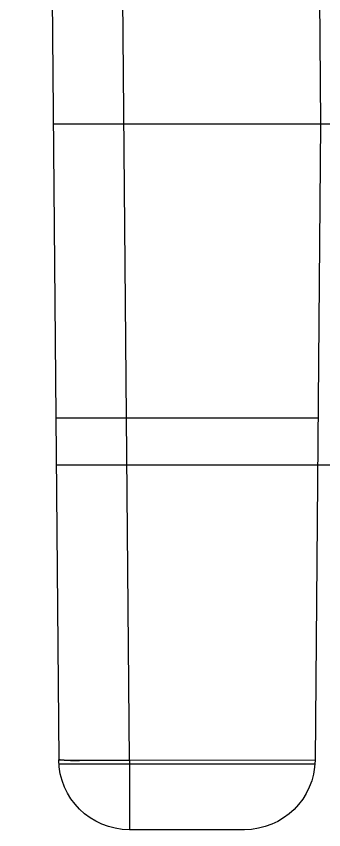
# Model space of a CAD drawing. Header units: millimetres. Extents: x -1 to 4489, y 0 to 1364.
# Drawn here: x 2725.513 to 2726.817, y 374.84 to 378.296 of the extents above; entities that cross this region are included whole.
import ezdxf

# ---------------------------------------------------------------- set-up
doc = ezdxf.new("R2010")
doc.units = ezdxf.units.MM
doc.linetypes.add('HIDDEN', pattern=[9.525, 6.35, -3.175])
doc.layers.add('DEFAULT_2', color=8, linetype='HIDDEN')

# ---------------------------------------------------------------- blocks, each defined once
blk = doc.blocks.new('A$C2FA92B4D')
at = {"color": 7, "linetype": 'Continuous'}
for p, q in [((21.0764, 39.2), (20.5882, 39.2)), ((20.5882, 38.9052), (20.5882, 39.2)), ((20.1084, 18.3), (20.2882, 38.9026)), ((21.3764, 38.9039), (20.5882, 38.9052)), ((21.4, 36.2), (21.3764, 38.9039)), ((21.3873, 37.65), (21.4921, 37.65)), ((21.2438, 18.3), (21.4, 36.2)), ((21.4, 36.2), (28.575, 36.2))]:
    blk.add_line(p, q, dxfattribs=at)
at = {"color": 9, "linetype": 'Continuous'}
for p, q in [((20.2939, 38.9036), (20.2882, 38.9026)), ((20.2882, 38.9026), (20.2939, 38.9036)), ((21.3757, 38.9214), (20.2889, 38.9214)), ((20.311, 38.9044), (20.2939, 38.9036)), ((20.2939, 38.9036), (20.311, 38.9044)), ((20.3387, 38.9051), (20.311, 38.9044)), ((20.311, 38.9044), (20.3387, 38.9051)), ((20.376, 38.9056), (20.3387, 38.9051)), ((20.3387, 38.9051), (20.376, 38.9056)), ((20.4215, 38.9058), (20.376, 38.9056)), ((20.5296, 38.9056), (20.4215, 38.9058)), ((20.5882, 38.9052), (20.5296, 38.9056)), ((20.5882, 38.9052), (20.5447, 33.9206))]:
    blk.add_line(p, q, dxfattribs=at)
at = {"color": 7, "linetype": 'Continuous'}
for centre, start, end in [((20.5882, 38.9), 90, 179.5), ((21.0764, 38.9), 0.75, 90)]:
    blk.add_arc(centre, 0.3, start, end, dxfattribs=at)
at = {"layer": 'DEFAULT_2', "color": 8, "linetype": 'HIDDEN'}
for p, q in [((20.2772, 37.65), (21.3873, 37.65)), ((20.2755, 37.45), (21.3891, 37.45)), ((20.2646, 36.2), (21.4, 36.2))]:
    blk.add_line(p, q, dxfattribs=at)
blk.add_arc((21.0764, 38.9), 0.3, 0.5, 0.75, dxfattribs=at)

msp = doc.modelspace()

# ---------------------------------------------------------------- block references
at = {"xscale": -1, "rotation": 180}
msp.add_blockref('A$C2FA92B4D', (2705.4045, 414.0395), dxfattribs=at)

doc.saveas('drawing.dxf')
